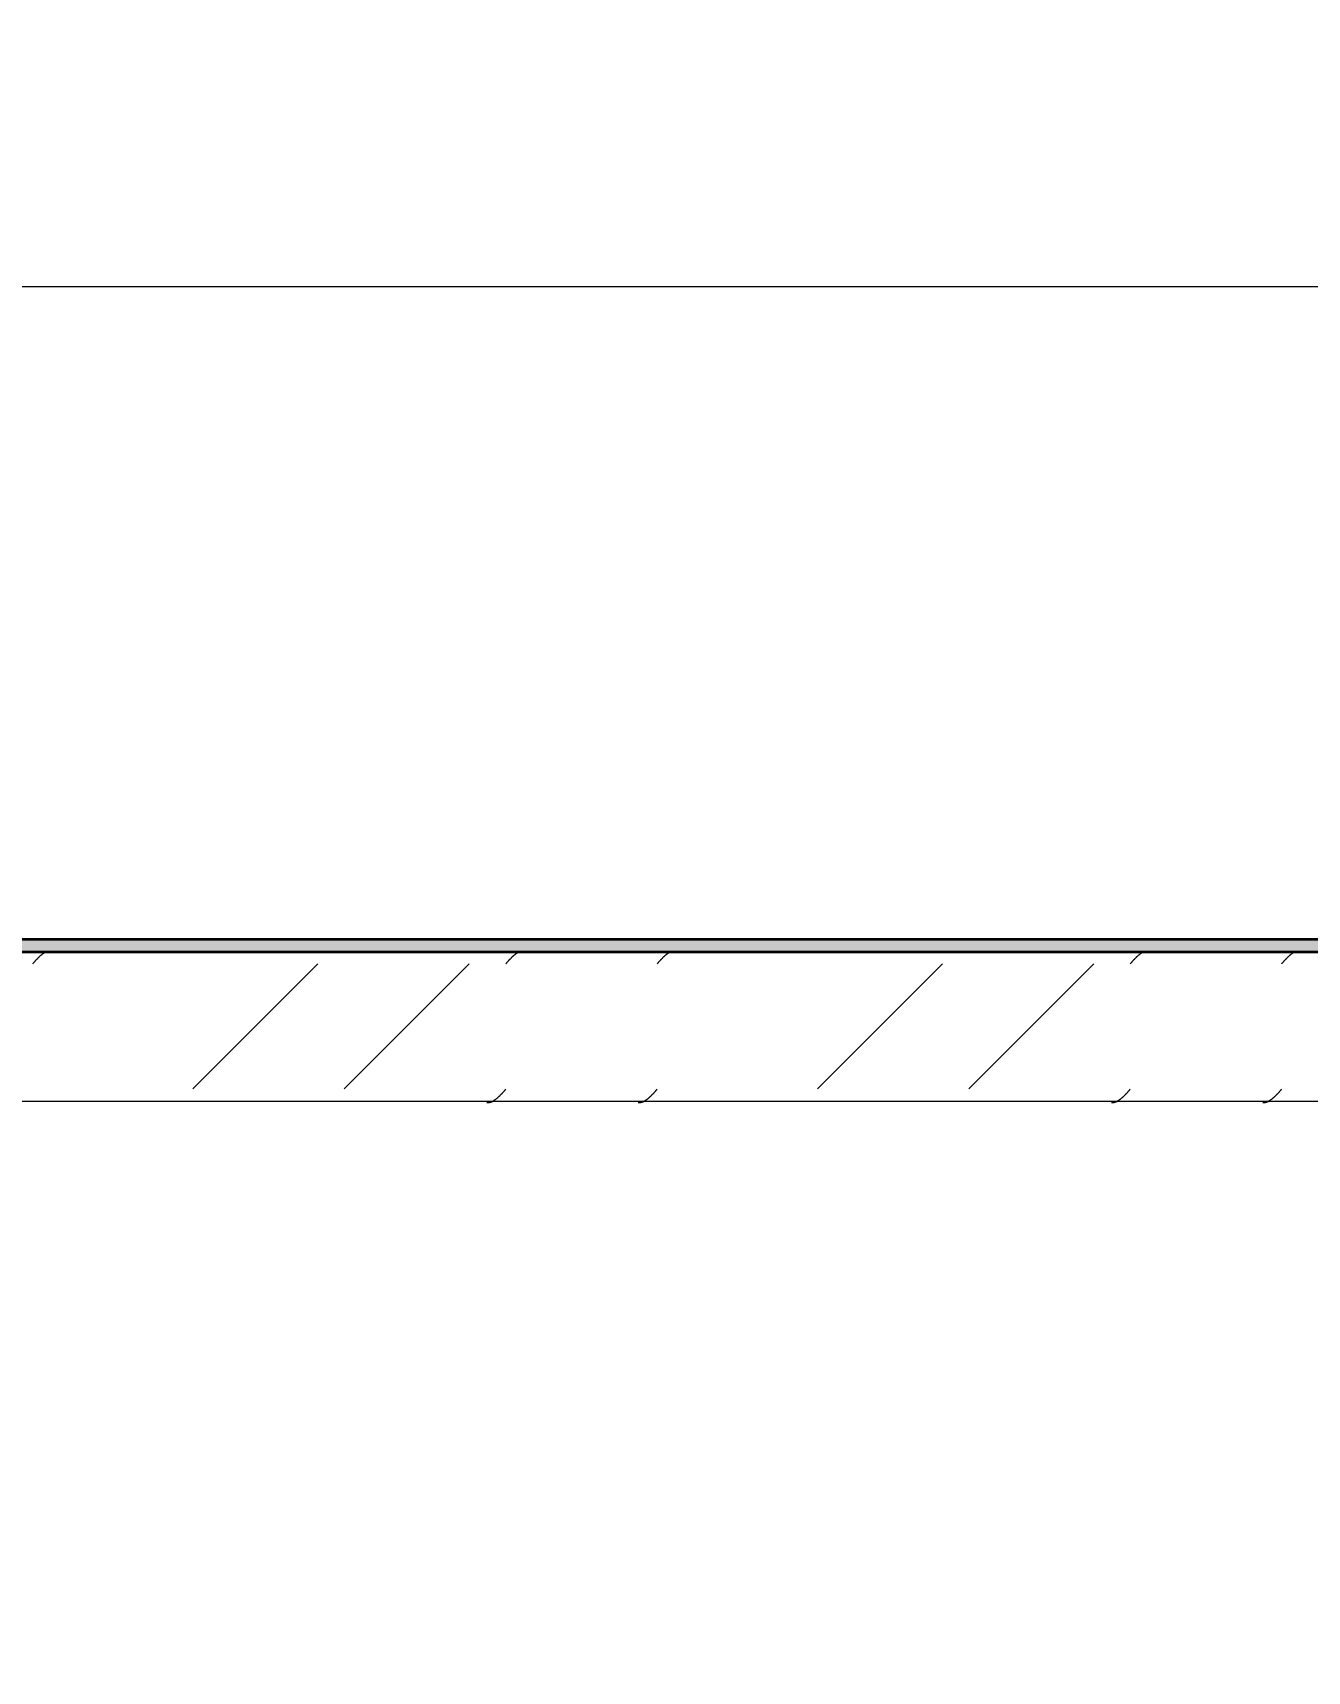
# Model space of a CAD drawing. Header units: centimetres. Extents: x -11896 to 2794, y -437 to 1921.
# Drawn here: x -2846.1 to -2743.4, y 329 to 460.8 of the extents above; entities that cross this region are included whole.
import ezdxf

# ---------------------------------------------------------------- set-up
doc = ezdxf.new("R2010")
doc.units = ezdxf.units.CM
for name, color, linetype, lineweight in [('A-ANNO-DIMS', 7, 'Continuous', 9), ('A-ANNO-DIMS-100', 7, 'Continuous', 9), ('A-FLOR', 7, 'Continuous', 9), ('S-BEAM', 7, 'Continuous', 9)]:
    doc.layers.add(name, color=color, linetype=linetype, lineweight=lineweight)
doc.styles.add('Century Gothic_1', font='GOTHIC.TTF', dxfattribs={"height": 15})
doc.dimstyles.new('FCA_N_Cotas_E100', dxfattribs={"dimscale": 30.48, "dimtxt": 15.662524, "dimasz": 0.492126, "dimexe": 0.656168, "dimexo": 0.656168, "dimgap": 0.032808, "dimtad": 1, "dimlfac": 0.01, "dimrnd": 0.01, "dimzin": 0, "dimdsep": 46, "dimtxsty": 'Century Gothic_1', "dimblk1": 'OBLIQUE', "dimblk2": 'OBLIQUE', "dimsah": 1, "dimcen": 0.09, "dimdle": 0.656168, "dimazin": 2, "dimtfac": 1, "dimtdec": 4, "dimtix": 1, "dimtmove": 0, "dimatfit": 3, "dimfxl": 1, "dimtvp": 1, "dimtolj": 1, "dimtzin": 0, "dimarcsym": 2})

# ---------------------------------------------------------------- blocks, each defined once
blk = doc.blocks.new('FP_80-Sección 2-2')
at = {"layer": 'S-BEAM', "color": 9, "true_color": 0xc0c0c0}
for p, q in [((-4296.28, 386.41), (-4296.25, 386.43)), ((-4296.25, 386.43), (-4296.23, 386.46)), ((-4296.23, 386.46), (-4296.21, 386.48)), ((-4296.21, 386.48), (-4296.18, 386.5)), ((-4296.18, 386.5), (-4296.16, 386.52)), ((-4296.16, 386.52), (-4296.14, 386.54)), ((-4296.14, 386.54), (-4296.11, 386.56)), ((-4296.11, 386.56), (-4296.09, 386.59)), ((-4296.09, 386.59), (-4296.07, 386.61)), ((-4296.07, 386.61), (-4296.04, 386.62)), ((-4296.04, 386.62), (-4296.02, 386.64)), ((-4296.02, 386.64), (-4296, 386.66)), ((-4296, 386.66), (-4295.97, 386.68)), ((-4295.97, 386.68), (-4295.95, 386.7)), ((-4295.95, 386.7), (-4295.93, 386.72)), ((-4295.93, 386.72), (-4295.9, 386.73)), ((-4295.9, 386.73), (-4295.88, 386.75)), ((-4295.88, 386.75), (-4295.86, 386.77)), ((-4295.86, 386.77), (-4295.83, 386.78)), ((-4295.83, 386.78), (-4295.81, 386.8)), ((-4295.81, 386.8), (-4295.79, 386.81)), ((-4295.79, 386.81), (-4295.76, 386.82)), ((-4295.76, 386.82), (-4295.74, 386.84)), ((-4295.74, 386.84), (-4295.72, 386.85)), ((-4295.72, 386.85), (-4295.69, 386.86)), ((-4258.18, 386.41), (-4258.15, 386.43)), ((-4258.15, 386.43), (-4258.13, 386.46)), ((-4258.13, 386.46), (-4258.11, 386.48)), ((-4258.11, 386.48), (-4258.08, 386.5)), ((-4258.08, 386.5), (-4258.06, 386.52)), ((-4258.06, 386.52), (-4258.04, 386.54)), ((-4258.04, 386.54), (-4258.01, 386.56)), ((-4258.01, 386.56), (-4257.99, 386.59)), ((-4257.99, 386.59), (-4257.97, 386.61)), ((-4257.97, 386.61), (-4257.94, 386.62)), ((-4257.94, 386.62), (-4257.92, 386.64)), ((-4257.92, 386.64), (-4257.9, 386.66)), ((-4257.9, 386.66), (-4257.87, 386.68)), ((-4257.87, 386.68), (-4257.85, 386.7)), ((-4257.85, 386.7), (-4257.83, 386.72)), ((-4257.83, 386.72), (-4257.8, 386.73)), ((-4257.8, 386.73), (-4257.78, 386.75)), ((-4257.78, 386.75), (-4257.76, 386.77)), ((-4257.76, 386.77), (-4257.73, 386.78)), ((-4257.73, 386.78), (-4257.71, 386.8)), ((-4257.71, 386.8), (-4257.69, 386.81)), ((-4257.69, 386.81), (-4257.66, 386.82)), ((-4257.66, 386.82), (-4257.64, 386.84)), ((-4257.64, 386.84), (-4257.62, 386.85)), ((-4257.62, 386.85), (-4257.59, 386.86)), ((-4245.99, 386.41), (-4245.96, 386.43)), ((-4245.96, 386.43), (-4245.94, 386.46)), ((-4245.94, 386.46), (-4245.92, 386.48)), ((-4245.92, 386.48), (-4245.89, 386.5)), ((-4245.89, 386.5), (-4245.87, 386.52)), ((-4245.87, 386.52), (-4245.85, 386.54)), ((-4245.85, 386.54), (-4245.82, 386.56)), ((-4245.82, 386.56), (-4245.8, 386.59)), ((-4245.8, 386.59), (-4245.78, 386.61)), ((-4245.78, 386.61), (-4245.75, 386.62)), ((-4245.75, 386.62), (-4245.73, 386.64)), ((-4245.73, 386.64), (-4245.71, 386.66)), ((-4245.71, 386.66), (-4245.68, 386.68)), ((-4245.68, 386.68), (-4245.66, 386.7)), ((-4245.66, 386.7), (-4245.64, 386.72)), ((-4245.64, 386.72), (-4245.61, 386.73)), ((-4245.61, 386.73), (-4245.59, 386.75)), ((-4245.59, 386.75), (-4245.57, 386.77)), ((-4245.57, 386.77), (-4245.55, 386.78)), ((-4245.55, 386.78), (-4245.52, 386.8)), ((-4245.52, 386.8), (-4245.5, 386.81)), ((-4245.5, 386.81), (-4245.48, 386.82)), ((-4245.48, 386.82), (-4245.45, 386.84)), ((-4245.45, 386.84), (-4245.43, 386.85)), ((-4245.43, 386.85), (-4245.41, 386.86)), ((-4207.89, 386.41), (-4207.86, 386.43)), ((-4207.86, 386.43), (-4207.84, 386.46)), ((-4207.84, 386.46), (-4207.82, 386.48)), ((-4207.82, 386.48), (-4207.79, 386.5)), ((-4207.79, 386.5), (-4207.77, 386.52)), ((-4207.77, 386.52), (-4207.75, 386.54)), ((-4207.75, 386.54), (-4207.72, 386.56)), ((-4207.72, 386.56), (-4207.7, 386.59)), ((-4207.7, 386.59), (-4207.68, 386.61)), ((-4207.68, 386.61), (-4207.65, 386.62)), ((-4207.65, 386.62), (-4207.63, 386.64)), ((-4207.63, 386.64), (-4207.61, 386.66)), ((-4207.61, 386.66), (-4207.58, 386.68)), ((-4207.58, 386.68), (-4207.56, 386.7)), ((-4207.56, 386.7), (-4207.54, 386.72)), ((-4207.54, 386.72), (-4207.51, 386.73)), ((-4207.51, 386.73), (-4207.49, 386.75)), ((-4207.49, 386.75), (-4207.47, 386.77)), ((-4207.47, 386.77), (-4207.45, 386.78)), ((-4207.45, 386.78), (-4207.42, 386.8)), ((-4207.42, 386.8), (-4207.4, 386.81)), ((-4207.4, 386.81), (-4207.38, 386.82)), ((-4207.38, 386.82), (-4207.35, 386.84)), ((-4207.35, 386.84), (-4207.33, 386.85)), ((-4207.33, 386.85), (-4207.31, 386.86)), ((-4195.7, 386.41), (-4195.67, 386.43)), ((-4195.67, 386.43), (-4195.65, 386.46)), ((-4195.65, 386.46), (-4195.63, 386.48)), ((-4195.63, 386.48), (-4195.6, 386.5)), ((-4195.6, 386.5), (-4195.58, 386.52)), ((-4195.58, 386.52), (-4195.56, 386.54)), ((-4195.56, 386.54), (-4195.53, 386.56)), ((-4195.53, 386.56), (-4195.51, 386.59)), ((-4195.51, 386.59), (-4195.49, 386.61)), ((-4195.49, 386.61), (-4195.47, 386.62)), ((-4195.47, 386.62), (-4195.44, 386.64)), ((-4195.44, 386.64), (-4195.42, 386.66)), ((-4195.42, 386.66), (-4195.4, 386.68)), ((-4195.4, 386.68), (-4195.37, 386.7)), ((-4195.37, 386.7), (-4195.35, 386.72)), ((-4195.35, 386.72), (-4195.33, 386.73)), ((-4195.33, 386.73), (-4195.3, 386.75)), ((-4195.3, 386.75), (-4195.28, 386.77)), ((-4195.28, 386.77), (-4195.26, 386.78)), ((-4195.26, 386.78), (-4195.23, 386.8)), ((-4195.23, 386.8), (-4195.21, 386.81)), ((-4195.21, 386.81), (-4195.19, 386.82)), ((-4195.19, 386.82), (-4195.16, 386.84)), ((-4195.16, 386.84), (-4195.14, 386.85)), ((-4195.14, 386.85), (-4195.12, 386.86)), ((-4296.74, 385.91), (-4296.72, 385.93)), ((-4296.72, 385.93), (-4296.7, 385.96)), ((-4296.7, 385.96), (-4296.67, 385.99)), ((-4296.67, 385.99), (-4296.65, 386.01)), ((-4296.65, 386.01), (-4296.63, 386.04)), ((-4296.63, 386.04), (-4296.6, 386.07)), ((-4296.6, 386.07), (-4296.58, 386.09)), ((-4296.58, 386.09), (-4296.56, 386.12)), ((-4296.56, 386.12), (-4296.53, 386.14)), ((-4296.53, 386.14), (-4296.51, 386.17)), ((-4296.51, 386.17), (-4296.49, 386.19)), ((-4296.49, 386.19), (-4296.46, 386.22)), ((-4296.46, 386.22), (-4296.44, 386.24)), ((-4296.44, 386.24), (-4296.42, 386.27)), ((-4296.42, 386.27), (-4296.39, 386.29)), ((-4296.39, 386.29), (-4296.37, 386.32)), ((-4296.37, 386.32), (-4296.35, 386.34)), ((-4296.35, 386.34), (-4296.32, 386.36)), ((-4296.32, 386.36), (-4296.3, 386.39)), ((-4296.3, 386.39), (-4296.28, 386.41)), ((-4258.64, 385.91), (-4258.62, 385.93)), ((-4258.62, 385.93), (-4258.6, 385.96)), ((-4258.6, 385.96), (-4258.57, 385.99)), ((-4258.57, 385.99), (-4258.55, 386.01)), ((-4258.55, 386.01), (-4258.53, 386.04)), ((-4258.53, 386.04), (-4258.5, 386.07)), ((-4258.5, 386.07), (-4258.48, 386.09)), ((-4258.48, 386.09), (-4258.46, 386.12)), ((-4258.46, 386.12), (-4258.43, 386.14)), ((-4258.43, 386.14), (-4258.41, 386.17)), ((-4258.41, 386.17), (-4258.39, 386.19)), ((-4258.39, 386.19), (-4258.36, 386.22)), ((-4258.36, 386.22), (-4258.34, 386.24)), ((-4258.34, 386.24), (-4258.32, 386.27)), ((-4258.32, 386.27), (-4258.29, 386.29)), ((-4258.29, 386.29), (-4258.27, 386.32)), ((-4258.27, 386.32), (-4258.25, 386.34)), ((-4258.25, 386.34), (-4258.22, 386.36)), ((-4258.22, 386.36), (-4258.2, 386.39)), ((-4258.2, 386.39), (-4258.18, 386.41)), ((-4246.45, 385.91), (-4246.43, 385.93)), ((-4246.43, 385.93), (-4246.41, 385.96)), ((-4246.41, 385.96), (-4246.38, 385.99)), ((-4246.38, 385.99), (-4246.36, 386.01)), ((-4246.36, 386.01), (-4246.34, 386.04)), ((-4246.34, 386.04), (-4246.31, 386.07)), ((-4246.31, 386.07), (-4246.29, 386.09)), ((-4246.29, 386.09), (-4246.27, 386.12)), ((-4246.27, 386.12), (-4246.24, 386.14)), ((-4246.24, 386.14), (-4246.22, 386.17)), ((-4246.22, 386.17), (-4246.2, 386.19)), ((-4246.2, 386.19), (-4246.17, 386.22)), ((-4246.17, 386.22), (-4246.15, 386.24)), ((-4246.15, 386.24), (-4246.13, 386.27)), ((-4246.13, 386.27), (-4246.1, 386.29)), ((-4246.1, 386.29), (-4246.08, 386.32)), ((-4246.08, 386.32), (-4246.06, 386.34)), ((-4246.06, 386.34), (-4246.03, 386.36)), ((-4246.03, 386.36), (-4246.01, 386.39)), ((-4246.01, 386.39), (-4245.99, 386.41)), ((-4208.35, 385.91), (-4208.33, 385.93)), ((-4208.33, 385.93), (-4208.31, 385.96)), ((-4208.31, 385.96), (-4208.28, 385.99)), ((-4208.28, 385.99), (-4208.26, 386.01)), ((-4208.26, 386.01), (-4208.24, 386.04)), ((-4208.24, 386.04), (-4208.21, 386.07)), ((-4208.21, 386.07), (-4208.19, 386.09)), ((-4208.19, 386.09), (-4208.17, 386.12)), ((-4208.17, 386.12), (-4208.14, 386.14)), ((-4208.14, 386.14), (-4208.12, 386.17)), ((-4208.12, 386.17), (-4208.1, 386.19)), ((-4208.1, 386.19), (-4208.07, 386.22)), ((-4208.07, 386.22), (-4208.05, 386.24)), ((-4208.05, 386.24), (-4208.03, 386.27)), ((-4208.03, 386.27), (-4208, 386.29)), ((-4208, 386.29), (-4207.98, 386.32)), ((-4207.98, 386.32), (-4207.96, 386.34)), ((-4207.96, 386.34), (-4207.93, 386.36)), ((-4207.93, 386.36), (-4207.91, 386.39)), ((-4207.91, 386.39), (-4207.89, 386.41)), ((-4196.16, 385.91), (-4196.14, 385.93)), ((-4196.14, 385.93), (-4196.12, 385.96)), ((-4196.12, 385.96), (-4196.09, 385.99)), ((-4196.09, 385.99), (-4196.07, 386.01)), ((-4196.07, 386.01), (-4196.05, 386.04)), ((-4196.05, 386.04), (-4196.02, 386.07)), ((-4196.02, 386.07), (-4196, 386.09)), ((-4196, 386.09), (-4195.98, 386.12)), ((-4195.98, 386.12), (-4195.95, 386.14)), ((-4195.95, 386.14), (-4195.93, 386.17)), ((-4195.93, 386.17), (-4195.91, 386.19)), ((-4195.91, 386.19), (-4195.88, 386.22)), ((-4195.88, 386.22), (-4195.86, 386.24)), ((-4195.86, 386.24), (-4195.84, 386.27)), ((-4195.84, 386.27), (-4195.81, 386.29)), ((-4195.81, 386.29), (-4195.79, 386.32)), ((-4195.79, 386.32), (-4195.77, 386.34)), ((-4195.77, 386.34), (-4195.74, 386.36)), ((-4195.74, 386.36), (-4195.72, 386.39)), ((-4195.72, 386.39), (-4195.7, 386.41))]:
    blk.add_line(p, q, dxfattribs=at)
blk = doc.blocks.new('FP_81-Sección 2-2')
at = {"layer": 'S-BEAM'}
blk.add_line((-4606.82, 374.86), (-4190.58, 374.86), dxfattribs=at)
at = {"layer": 'S-BEAM', "color": 9, "true_color": 0xc0c0c0}
for p, q in [((-4260.11, 374.74), (-4260.09, 374.74)), ((-4260.09, 374.74), (-4260.07, 374.75)), ((-4260.07, 374.75), (-4260.04, 374.75)), ((-4260.04, 374.75), (-4260.02, 374.75)), ((-4260.02, 374.75), (-4260, 374.75)), ((-4260, 374.75), (-4259.97, 374.76)), ((-4259.97, 374.76), (-4259.95, 374.76)), ((-4259.95, 374.76), (-4259.93, 374.77)), ((-4259.93, 374.77), (-4259.9, 374.77)), ((-4259.9, 374.77), (-4259.88, 374.78)), ((-4259.88, 374.78), (-4259.86, 374.79)), ((-4259.86, 374.79), (-4259.83, 374.8)), ((-4259.83, 374.8), (-4259.81, 374.8)), ((-4259.81, 374.8), (-4259.79, 374.81)), ((-4259.79, 374.81), (-4259.76, 374.82)), ((-4259.76, 374.82), (-4259.74, 374.83)), ((-4259.74, 374.83), (-4259.72, 374.84)), ((-4259.72, 374.84), (-4259.69, 374.86)), ((-4259.69, 374.86), (-4259.67, 374.87)), ((-4259.67, 374.87), (-4259.65, 374.88)), ((-4259.65, 374.88), (-4259.62, 374.89)), ((-4259.62, 374.89), (-4259.6, 374.91)), ((-4259.6, 374.91), (-4259.58, 374.92)), ((-4259.58, 374.92), (-4259.55, 374.94)), ((-4259.55, 374.94), (-4259.53, 374.95)), ((-4259.53, 374.95), (-4259.51, 374.97)), ((-4259.51, 374.97), (-4259.48, 374.98)), ((-4259.48, 374.98), (-4259.46, 375)), ((-4259.46, 375), (-4259.44, 375.02)), ((-4259.44, 375.02), (-4259.41, 375.04)), ((-4259.41, 375.04), (-4259.39, 375.05)), ((-4259.39, 375.05), (-4259.37, 375.07)), ((-4259.37, 375.07), (-4259.34, 375.09)), ((-4259.34, 375.09), (-4259.32, 375.11)), ((-4259.32, 375.11), (-4259.3, 375.13)), ((-4259.3, 375.13), (-4259.27, 375.15)), ((-4259.27, 375.15), (-4259.25, 375.17)), ((-4259.25, 375.17), (-4259.23, 375.19)), ((-4259.23, 375.19), (-4259.2, 375.22)), ((-4259.2, 375.22), (-4259.18, 375.24)), ((-4259.18, 375.24), (-4259.16, 375.26)), ((-4259.16, 375.26), (-4259.13, 375.28)), ((-4259.13, 375.28), (-4259.11, 375.31)), ((-4259.11, 375.31), (-4259.09, 375.33)), ((-4259.09, 375.33), (-4259.06, 375.35)), ((-4259.06, 375.35), (-4259.04, 375.38)), ((-4259.04, 375.38), (-4259.02, 375.4)), ((-4259.02, 375.4), (-4258.99, 375.43)), ((-4258.99, 375.43), (-4258.97, 375.45)), ((-4258.97, 375.45), (-4258.95, 375.47)), ((-4258.95, 375.47), (-4258.92, 375.5)), ((-4258.92, 375.5), (-4258.9, 375.52)), ((-4258.9, 375.52), (-4258.88, 375.55)), ((-4258.88, 375.55), (-4258.85, 375.58)), ((-4258.85, 375.58), (-4258.83, 375.6)), ((-4258.83, 375.6), (-4258.81, 375.63)), ((-4258.81, 375.63), (-4258.78, 375.65)), ((-4258.78, 375.65), (-4258.76, 375.68)), ((-4258.76, 375.68), (-4258.74, 375.7)), ((-4258.74, 375.7), (-4258.71, 375.73)), ((-4258.71, 375.73), (-4258.69, 375.76)), ((-4258.69, 375.76), (-4258.67, 375.78)), ((-4258.67, 375.78), (-4258.64, 375.81)), ((-4247.92, 374.74), (-4247.9, 374.74)), ((-4247.9, 374.74), (-4247.88, 374.75)), ((-4247.88, 374.75), (-4247.85, 374.75)), ((-4247.85, 374.75), (-4247.83, 374.75)), ((-4247.83, 374.75), (-4247.81, 374.75)), ((-4247.81, 374.75), (-4247.78, 374.76)), ((-4247.78, 374.76), (-4247.76, 374.76)), ((-4247.76, 374.76), (-4247.74, 374.77)), ((-4247.74, 374.77), (-4247.71, 374.77)), ((-4247.71, 374.77), (-4247.69, 374.78)), ((-4247.69, 374.78), (-4247.67, 374.79)), ((-4247.67, 374.79), (-4247.64, 374.8)), ((-4247.64, 374.8), (-4247.62, 374.8)), ((-4247.62, 374.8), (-4247.6, 374.81)), ((-4247.6, 374.81), (-4247.57, 374.82)), ((-4247.57, 374.82), (-4247.55, 374.83)), ((-4247.55, 374.83), (-4247.53, 374.84)), ((-4247.53, 374.84), (-4247.5, 374.86)), ((-4247.5, 374.86), (-4247.48, 374.87)), ((-4247.48, 374.87), (-4247.46, 374.88)), ((-4247.46, 374.88), (-4247.43, 374.89)), ((-4247.43, 374.89), (-4247.41, 374.91)), ((-4247.41, 374.91), (-4247.39, 374.92)), ((-4247.39, 374.92), (-4247.36, 374.94)), ((-4247.36, 374.94), (-4247.34, 374.95)), ((-4247.34, 374.95), (-4247.32, 374.97)), ((-4247.32, 374.97), (-4247.29, 374.98)), ((-4247.29, 374.98), (-4247.27, 375)), ((-4247.27, 375), (-4247.25, 375.02)), ((-4247.25, 375.02), (-4247.22, 375.04)), ((-4247.22, 375.04), (-4247.2, 375.05)), ((-4247.2, 375.05), (-4247.18, 375.07)), ((-4247.18, 375.07), (-4247.15, 375.09)), ((-4247.15, 375.09), (-4247.13, 375.11)), ((-4247.13, 375.11), (-4247.11, 375.13)), ((-4247.11, 375.13), (-4247.08, 375.15)), ((-4247.08, 375.15), (-4247.06, 375.17)), ((-4247.06, 375.17), (-4247.04, 375.19)), ((-4247.04, 375.19), (-4247.01, 375.22)), ((-4247.01, 375.22), (-4246.99, 375.24)), ((-4246.99, 375.24), (-4246.97, 375.26)), ((-4246.97, 375.26), (-4246.94, 375.28)), ((-4246.94, 375.28), (-4246.92, 375.31)), ((-4246.92, 375.31), (-4246.9, 375.33)), ((-4246.9, 375.33), (-4246.87, 375.35)), ((-4246.87, 375.35), (-4246.85, 375.38)), ((-4246.85, 375.38), (-4246.83, 375.4)), ((-4246.83, 375.4), (-4246.8, 375.43)), ((-4246.8, 375.43), (-4246.78, 375.45)), ((-4246.78, 375.45), (-4246.76, 375.47)), ((-4246.76, 375.47), (-4246.73, 375.5)), ((-4246.73, 375.5), (-4246.71, 375.52)), ((-4246.71, 375.52), (-4246.69, 375.55)), ((-4246.69, 375.55), (-4246.66, 375.58)), ((-4246.66, 375.58), (-4246.64, 375.6)), ((-4246.64, 375.6), (-4246.62, 375.63)), ((-4246.62, 375.63), (-4246.59, 375.65)), ((-4246.59, 375.65), (-4246.57, 375.68)), ((-4246.57, 375.68), (-4246.55, 375.7)), ((-4246.55, 375.7), (-4246.52, 375.73)), ((-4246.52, 375.73), (-4246.5, 375.76)), ((-4246.5, 375.76), (-4246.48, 375.78)), ((-4246.48, 375.78), (-4246.45, 375.81)), ((-4209.82, 374.74), (-4209.8, 374.74)), ((-4209.8, 374.74), (-4209.78, 374.75)), ((-4209.78, 374.75), (-4209.75, 374.75)), ((-4209.75, 374.75), (-4209.73, 374.75)), ((-4209.73, 374.75), (-4209.71, 374.75)), ((-4209.71, 374.75), (-4209.68, 374.76)), ((-4209.68, 374.76), (-4209.66, 374.76)), ((-4209.66, 374.76), (-4209.64, 374.77)), ((-4209.64, 374.77), (-4209.61, 374.77)), ((-4209.61, 374.77), (-4209.59, 374.78)), ((-4209.59, 374.78), (-4209.57, 374.79)), ((-4209.57, 374.79), (-4209.54, 374.8)), ((-4209.54, 374.8), (-4209.52, 374.8)), ((-4209.52, 374.8), (-4209.5, 374.81)), ((-4209.5, 374.81), (-4209.47, 374.82)), ((-4209.47, 374.82), (-4209.45, 374.83)), ((-4209.45, 374.83), (-4209.43, 374.84)), ((-4209.43, 374.84), (-4209.4, 374.86)), ((-4209.4, 374.86), (-4209.38, 374.87)), ((-4209.38, 374.87), (-4209.36, 374.88)), ((-4209.36, 374.88), (-4209.33, 374.89)), ((-4209.33, 374.89), (-4209.31, 374.91)), ((-4209.31, 374.91), (-4209.29, 374.92)), ((-4209.29, 374.92), (-4209.26, 374.94)), ((-4209.26, 374.94), (-4209.24, 374.95)), ((-4209.24, 374.95), (-4209.22, 374.97)), ((-4209.22, 374.97), (-4209.19, 374.98)), ((-4209.19, 374.98), (-4209.17, 375)), ((-4209.17, 375), (-4209.15, 375.02)), ((-4209.15, 375.02), (-4209.12, 375.04)), ((-4209.12, 375.04), (-4209.1, 375.05)), ((-4209.1, 375.05), (-4209.08, 375.07)), ((-4209.08, 375.07), (-4209.05, 375.09)), ((-4209.05, 375.09), (-4209.03, 375.11)), ((-4209.03, 375.11), (-4209.01, 375.13)), ((-4209.01, 375.13), (-4208.98, 375.15)), ((-4208.98, 375.15), (-4208.96, 375.17)), ((-4208.96, 375.17), (-4208.94, 375.19)), ((-4208.94, 375.19), (-4208.91, 375.22)), ((-4208.91, 375.22), (-4208.89, 375.24)), ((-4208.89, 375.24), (-4208.87, 375.26)), ((-4208.87, 375.26), (-4208.84, 375.28)), ((-4208.84, 375.28), (-4208.82, 375.31)), ((-4208.82, 375.31), (-4208.8, 375.33)), ((-4208.8, 375.33), (-4208.77, 375.35)), ((-4208.77, 375.35), (-4208.75, 375.38)), ((-4208.75, 375.38), (-4208.73, 375.4)), ((-4208.73, 375.4), (-4208.7, 375.43)), ((-4208.7, 375.43), (-4208.68, 375.45)), ((-4208.68, 375.45), (-4208.66, 375.47)), ((-4208.66, 375.47), (-4208.63, 375.5)), ((-4208.63, 375.5), (-4208.61, 375.52)), ((-4208.61, 375.52), (-4208.59, 375.55)), ((-4208.59, 375.55), (-4208.56, 375.58)), ((-4208.56, 375.58), (-4208.54, 375.6)), ((-4208.54, 375.6), (-4208.52, 375.63)), ((-4208.52, 375.63), (-4208.49, 375.65)), ((-4208.49, 375.65), (-4208.47, 375.68)), ((-4208.47, 375.68), (-4208.45, 375.7)), ((-4208.45, 375.7), (-4208.42, 375.73)), ((-4208.42, 375.73), (-4208.4, 375.76)), ((-4208.4, 375.76), (-4208.38, 375.78)), ((-4208.38, 375.78), (-4208.35, 375.81)), ((-4197.64, 374.74), (-4197.61, 374.74)), ((-4197.61, 374.74), (-4197.59, 374.75)), ((-4197.59, 374.75), (-4197.57, 374.75)), ((-4197.57, 374.75), (-4197.54, 374.75)), ((-4197.54, 374.75), (-4197.52, 374.75)), ((-4197.52, 374.75), (-4197.5, 374.76)), ((-4197.5, 374.76), (-4197.47, 374.76)), ((-4197.47, 374.76), (-4197.45, 374.77)), ((-4197.45, 374.77), (-4197.43, 374.77)), ((-4197.43, 374.77), (-4197.4, 374.78)), ((-4197.4, 374.78), (-4197.38, 374.79)), ((-4197.38, 374.79), (-4197.35, 374.8)), ((-4197.35, 374.8), (-4197.33, 374.8)), ((-4197.33, 374.8), (-4197.31, 374.81)), ((-4197.31, 374.81), (-4197.28, 374.82)), ((-4197.28, 374.82), (-4197.26, 374.83)), ((-4197.26, 374.83), (-4197.24, 374.84)), ((-4197.24, 374.84), (-4197.21, 374.86)), ((-4197.21, 374.86), (-4197.19, 374.87)), ((-4197.19, 374.87), (-4197.17, 374.88)), ((-4197.17, 374.88), (-4197.14, 374.89)), ((-4197.14, 374.89), (-4197.12, 374.91)), ((-4197.12, 374.91), (-4197.1, 374.92)), ((-4197.1, 374.92), (-4197.07, 374.94)), ((-4197.07, 374.94), (-4197.05, 374.95)), ((-4197.05, 374.95), (-4197.03, 374.97)), ((-4197.03, 374.97), (-4197, 374.98)), ((-4197, 374.98), (-4196.98, 375)), ((-4196.98, 375), (-4196.96, 375.02)), ((-4196.96, 375.02), (-4196.93, 375.04)), ((-4196.93, 375.04), (-4196.91, 375.05)), ((-4196.91, 375.05), (-4196.89, 375.07)), ((-4196.89, 375.07), (-4196.86, 375.09)), ((-4196.86, 375.09), (-4196.84, 375.11)), ((-4196.84, 375.11), (-4196.82, 375.13)), ((-4196.82, 375.13), (-4196.79, 375.15)), ((-4196.79, 375.15), (-4196.77, 375.17)), ((-4196.77, 375.17), (-4196.75, 375.19)), ((-4196.75, 375.19), (-4196.72, 375.22)), ((-4196.72, 375.22), (-4196.7, 375.24)), ((-4196.7, 375.24), (-4196.68, 375.26)), ((-4196.68, 375.26), (-4196.65, 375.28)), ((-4196.65, 375.28), (-4196.63, 375.31)), ((-4196.63, 375.31), (-4196.61, 375.33)), ((-4196.61, 375.33), (-4196.58, 375.35)), ((-4196.58, 375.35), (-4196.56, 375.38)), ((-4196.56, 375.38), (-4196.54, 375.4)), ((-4196.54, 375.4), (-4196.51, 375.43)), ((-4196.51, 375.43), (-4196.49, 375.45)), ((-4196.49, 375.45), (-4196.47, 375.47)), ((-4196.47, 375.47), (-4196.44, 375.5)), ((-4196.44, 375.5), (-4196.42, 375.52)), ((-4196.42, 375.52), (-4196.4, 375.55)), ((-4196.4, 375.55), (-4196.37, 375.58)), ((-4196.37, 375.58), (-4196.35, 375.6)), ((-4196.35, 375.6), (-4196.33, 375.63)), ((-4196.33, 375.63), (-4196.3, 375.65)), ((-4196.3, 375.65), (-4196.28, 375.68)), ((-4196.28, 375.68), (-4196.26, 375.7)), ((-4196.26, 375.7), (-4196.23, 375.73)), ((-4196.23, 375.73), (-4196.21, 375.76)), ((-4196.21, 375.76), (-4196.19, 375.78)), ((-4196.19, 375.78), (-4196.16, 375.81))]:
    blk.add_line(p, q, dxfattribs=at)
blk = doc.blocks.new('HSS Rectangular - 50 x 120-1656423-Sección 2-2')
at = {"layer": 'S-BEAM', "true_color": 0xc0c0c0}
h = blk.add_hatch(dxfattribs=at)
h.set_pattern_fill('FP_42', color=9, style=0, pattern_type=2)
h.set_pattern_definition([(45, (-5061.787, 712), (-25.1446, 25.1448), []), (45, (-5061.787, 750.1), (-25.1446, 25.1448), [])])
h.paths.add_polyline_path([(-4410.63, 375.81), (-4189.37, 375.86), (-4189.37, 385.91), (-4609.23, 385.91), (-4609.23, 375.81), (-4420.77, 375.81)])
at = {"layer": 'S-BEAM'}
for name in ['FP_80-Sección 2-2', 'FP_81-Sección 2-2']:
    blk.add_blockref(name, (0, 0), dxfattribs=at)
blk = doc.blocks.new('FP_85-Sección 2-2')
at = {"layer": 'S-BEAM', "color": 9, "true_color": 0xc0c0c0}
for p, q in [((-4260.07, 374.74), (-4260.05, 374.74)), ((-4260.05, 374.74), (-4260.02, 374.75)), ((-4260.02, 374.75), (-4260, 374.75)), ((-4260, 374.75), (-4259.98, 374.75)), ((-4259.98, 374.75), (-4259.95, 374.75)), ((-4259.95, 374.75), (-4259.93, 374.76)), ((-4259.93, 374.76), (-4259.91, 374.76)), ((-4259.91, 374.76), (-4259.88, 374.77)), ((-4259.88, 374.77), (-4259.86, 374.77)), ((-4259.86, 374.77), (-4259.84, 374.78)), ((-4259.84, 374.78), (-4259.81, 374.79)), ((-4259.81, 374.79), (-4259.79, 374.8)), ((-4259.79, 374.8), (-4259.77, 374.8)), ((-4259.77, 374.8), (-4259.74, 374.81)), ((-4259.74, 374.81), (-4259.72, 374.82)), ((-4259.72, 374.82), (-4259.7, 374.83)), ((-4259.7, 374.83), (-4259.67, 374.84)), ((-4259.67, 374.84), (-4259.65, 374.86)), ((-4247.88, 374.74), (-4247.86, 374.74)), ((-4247.86, 374.74), (-4247.83, 374.75)), ((-4247.83, 374.75), (-4247.81, 374.75)), ((-4247.81, 374.75), (-4247.79, 374.75)), ((-4247.79, 374.75), (-4247.76, 374.75)), ((-4247.76, 374.75), (-4247.74, 374.76)), ((-4247.74, 374.76), (-4247.72, 374.76)), ((-4247.72, 374.76), (-4247.69, 374.77)), ((-4247.69, 374.77), (-4247.67, 374.77)), ((-4247.67, 374.77), (-4247.65, 374.78)), ((-4247.65, 374.78), (-4247.62, 374.79)), ((-4247.62, 374.79), (-4247.6, 374.8)), ((-4247.6, 374.8), (-4247.58, 374.8)), ((-4247.58, 374.8), (-4247.55, 374.81)), ((-4247.55, 374.81), (-4247.53, 374.82)), ((-4247.53, 374.82), (-4247.51, 374.83)), ((-4247.51, 374.83), (-4247.48, 374.84)), ((-4247.48, 374.84), (-4247.46, 374.86)), ((-4209.78, 374.74), (-4209.76, 374.74)), ((-4209.76, 374.74), (-4209.73, 374.75)), ((-4209.73, 374.75), (-4209.71, 374.75)), ((-4209.71, 374.75), (-4209.69, 374.75)), ((-4209.69, 374.75), (-4209.66, 374.75)), ((-4209.66, 374.75), (-4209.64, 374.76)), ((-4209.64, 374.76), (-4209.62, 374.76)), ((-4209.62, 374.76), (-4209.59, 374.77)), ((-4209.59, 374.77), (-4209.57, 374.77)), ((-4209.57, 374.77), (-4209.55, 374.78)), ((-4209.55, 374.78), (-4209.52, 374.79)), ((-4209.52, 374.79), (-4209.5, 374.8)), ((-4209.5, 374.8), (-4209.48, 374.8)), ((-4209.48, 374.8), (-4209.45, 374.81)), ((-4209.45, 374.81), (-4209.43, 374.82)), ((-4209.43, 374.82), (-4209.41, 374.83)), ((-4209.41, 374.83), (-4209.38, 374.84)), ((-4209.38, 374.84), (-4209.36, 374.86)), ((-4197.59, 374.74), (-4197.57, 374.74)), ((-4197.57, 374.74), (-4197.54, 374.75)), ((-4197.54, 374.75), (-4197.52, 374.75)), ((-4197.52, 374.75), (-4197.5, 374.75)), ((-4197.5, 374.75), (-4197.47, 374.75)), ((-4197.47, 374.75), (-4197.45, 374.76)), ((-4197.45, 374.76), (-4197.43, 374.76)), ((-4197.43, 374.76), (-4197.4, 374.77)), ((-4197.4, 374.77), (-4197.38, 374.77)), ((-4197.38, 374.77), (-4197.36, 374.78)), ((-4197.36, 374.78), (-4197.33, 374.79)), ((-4197.33, 374.79), (-4197.31, 374.8)), ((-4197.31, 374.8), (-4197.29, 374.8)), ((-4197.29, 374.8), (-4197.26, 374.81)), ((-4197.26, 374.81), (-4197.24, 374.82)), ((-4197.24, 374.82), (-4197.22, 374.83)), ((-4197.22, 374.83), (-4197.19, 374.84)), ((-4197.19, 374.84), (-4197.17, 374.86))]:
    blk.add_line(p, q, dxfattribs=at)
blk = doc.blocks.new('HSS Rectangular - 50 x 120-1656515-Sección 2-2')
at = {"layer": 'S-BEAM'}
blk.add_blockref('FP_85-Sección 2-2', (0, 0), dxfattribs=at)
blk = doc.blocks.new('FP_88-Sección 2-2')
at = {"layer": 'S-BEAM', "color": 9, "true_color": 0xc0c0c0}
for p, q in [((-4260.17, 374.74), (-4260.15, 374.74)), ((-4260.15, 374.74), (-4260.13, 374.75)), ((-4260.13, 374.75), (-4260.1, 374.75)), ((-4260.1, 374.75), (-4260.08, 374.75)), ((-4260.08, 374.75), (-4260.06, 374.75)), ((-4260.06, 374.75), (-4260.03, 374.76)), ((-4260.03, 374.76), (-4260.01, 374.76)), ((-4260.01, 374.76), (-4259.99, 374.77)), ((-4259.99, 374.77), (-4259.96, 374.77)), ((-4259.96, 374.77), (-4259.94, 374.78)), ((-4259.94, 374.78), (-4259.92, 374.79)), ((-4259.92, 374.79), (-4259.89, 374.8)), ((-4259.89, 374.8), (-4259.87, 374.8)), ((-4259.87, 374.8), (-4259.85, 374.81)), ((-4259.85, 374.81), (-4259.82, 374.82)), ((-4259.82, 374.82), (-4259.8, 374.83)), ((-4259.8, 374.83), (-4259.78, 374.84)), ((-4259.78, 374.84), (-4259.75, 374.86)), ((-4247.98, 374.74), (-4247.96, 374.74)), ((-4247.96, 374.74), (-4247.94, 374.75)), ((-4247.94, 374.75), (-4247.91, 374.75)), ((-4247.91, 374.75), (-4247.89, 374.75)), ((-4247.89, 374.75), (-4247.87, 374.75)), ((-4247.87, 374.75), (-4247.84, 374.76)), ((-4247.84, 374.76), (-4247.82, 374.76)), ((-4247.82, 374.76), (-4247.8, 374.77)), ((-4247.8, 374.77), (-4247.77, 374.77)), ((-4247.77, 374.77), (-4247.75, 374.78)), ((-4247.75, 374.78), (-4247.73, 374.79)), ((-4247.73, 374.79), (-4247.7, 374.8)), ((-4247.7, 374.8), (-4247.68, 374.8)), ((-4247.68, 374.8), (-4247.66, 374.81)), ((-4247.66, 374.81), (-4247.63, 374.82)), ((-4247.63, 374.82), (-4247.61, 374.83)), ((-4247.61, 374.83), (-4247.59, 374.84)), ((-4247.59, 374.84), (-4247.56, 374.86)), ((-4209.88, 374.74), (-4209.86, 374.74)), ((-4209.86, 374.74), (-4209.84, 374.75)), ((-4209.84, 374.75), (-4209.81, 374.75)), ((-4209.81, 374.75), (-4209.79, 374.75)), ((-4209.79, 374.75), (-4209.77, 374.75)), ((-4209.77, 374.75), (-4209.74, 374.76)), ((-4209.74, 374.76), (-4209.72, 374.76)), ((-4209.72, 374.76), (-4209.7, 374.77)), ((-4209.7, 374.77), (-4209.67, 374.77)), ((-4209.67, 374.77), (-4209.65, 374.78)), ((-4209.65, 374.78), (-4209.63, 374.79)), ((-4209.63, 374.79), (-4209.6, 374.8)), ((-4209.6, 374.8), (-4209.58, 374.8)), ((-4209.58, 374.8), (-4209.56, 374.81)), ((-4209.56, 374.81), (-4209.53, 374.82)), ((-4209.53, 374.82), (-4209.51, 374.83)), ((-4209.51, 374.83), (-4209.49, 374.84)), ((-4209.49, 374.84), (-4209.46, 374.86)), ((-4197.69, 374.74), (-4197.67, 374.74)), ((-4197.67, 374.74), (-4197.65, 374.75)), ((-4197.65, 374.75), (-4197.62, 374.75)), ((-4197.62, 374.75), (-4197.6, 374.75)), ((-4197.6, 374.75), (-4197.58, 374.75)), ((-4197.58, 374.75), (-4197.55, 374.76)), ((-4197.55, 374.76), (-4197.53, 374.76)), ((-4197.53, 374.76), (-4197.51, 374.77)), ((-4197.51, 374.77), (-4197.48, 374.77)), ((-4197.48, 374.77), (-4197.46, 374.78)), ((-4197.46, 374.78), (-4197.44, 374.79)), ((-4197.44, 374.79), (-4197.41, 374.8)), ((-4197.41, 374.8), (-4197.39, 374.8)), ((-4197.39, 374.8), (-4197.37, 374.81)), ((-4197.37, 374.81), (-4197.34, 374.82)), ((-4197.34, 374.82), (-4197.32, 374.83)), ((-4197.32, 374.83), (-4197.3, 374.84)), ((-4197.3, 374.84), (-4197.27, 374.86))]:
    blk.add_line(p, q, dxfattribs=at)
blk = doc.blocks.new('HSS Rectangular - 50 x 120-1656589-Sección 2-2')
at = {"layer": 'S-BEAM'}
blk.add_blockref('FP_88-Sección 2-2', (0, 0), dxfattribs=at)
blk = doc.blocks.new('DIMBLOCK31-Sección 2-2')
at = {"layer": 'A-ANNO-DIMS-100', "lineweight": 35}
for p, q in [((-2430.67, 386.86), (-2438.17, 394.36)), ((-2430.67, 386.86), (-2423.17, 379.36)), ((-2430.67, 94), (-2438.17, 101.5)), ((-2430.67, 94), (-2423.17, 86.5))]:
    blk.add_line(p, q, dxfattribs=at)
at = {"layer": 'A-ANNO-DIMS-100'}
for p, q in [((-2430.67, 386.86), (-2450.67, 386.86)), ((-2430.67, 386.86), (-2430.67, 74)), ((-2430.67, 386.86), (-2258.88, 386.86)), ((-2430.67, 94), (-3209.08, 94)), ((-2430.67, 94), (-2410.67, 94))]:
    blk.add_line(p, q, dxfattribs=at)
at = {"layer": 'A-ANNO-DIMS-100', "color": 0, "insert": (-2450.89, 220.04), "char_height": 15, "width": 48.9267, "attachment_point": 1, "rotation": 90, "line_spacing_factor": 0.984502, "style": 'Century Gothic_1'}
blk.add_mtext('2.93', dxfattribs=at)
blk = doc.blocks.new('_Oblique')
at = {"color": 0, "linetype": 'ByBlock', "lineweight": -2}
blk.add_line((-0.5, -0.5), (0.5, 0.5), dxfattribs=at)
blk = doc.blocks.new('DIMBLOCK36-Sección 2-2')
at = {"layer": 'A-ANNO-DIMS-100'}
for p, q in [((-3161.09, 440.39), (-3161.09, 460.39)), ((-2734.93, 440.39), (-2734.93, 460.39)), ((-2734.93, 440.39), (-3161.09, 440.39)), ((-3161.09, 440.39), (-3161.09, 395.86)), ((-2734.93, 440.39), (-2734.93, 395.86))]:
    blk.add_line(p, q, dxfattribs=at)
at = {"layer": 'A-ANNO-DIMS-100', "lineweight": 35}
for p, q in [((-3161.09, 440.39), (-3153.59, 447.89)), ((-2734.93, 440.39), (-2727.43, 447.89)), ((-3161.09, 440.39), (-3168.59, 432.89)), ((-2734.93, 440.39), (-2742.43, 432.89))]:
    blk.add_line(p, q, dxfattribs=at)
at = {"layer": 'A-ANNO-DIMS-100', "color": 0, "insert": (-2968.4, 460.62), "char_height": 15, "width": 48.9267, "attachment_point": 1, "line_spacing_factor": 0.984502, "style": 'Century Gothic_1'}
blk.add_mtext('4.26', dxfattribs=at)

msp = doc.modelspace()

# ---------------------------------------------------------------- hatches: boundary and pattern name
at = {"layer": 'A-FLOR', "true_color": 0x9a9a9a}
msp.add_hatch(color=253, dxfattribs=at).paths.add_polyline_path([(-2269.9, 386.859), (-2238.875, 386.859), (-2238.875, 387.859), (-3524.545, 387.859), (-3524.545, 386.859), (-2290.196, 386.859)])

# ---------------------------------------------------------------- linework, layer by layer
at = {"layer": 'A-FLOR', "lineweight": 35}
for p, q in [((-2238.875, 387.859), (-3524.545, 387.859)), ((-3524.545, 386.859), (-2238.875, 386.859))]:
    msp.add_line(p, q, dxfattribs=at)

# ---------------------------------------------------------------- block references
at = {"layer": 'S-BEAM'}
for name in ['HSS Rectangular - 50 x 120-1656423-Sección 2-2', 'HSS Rectangular - 50 x 120-1656515-Sección 2-2', 'HSS Rectangular - 50 x 120-1656589-Sección 2-2']:
    msp.add_blockref(name, (1450.659, 0), dxfattribs=at)

# ---------------------------------------------------------------- dimensions: what is measured, and where the dimension line sits
at = {"layer": 'A-ANNO-DIMS'}
dim = msp.add_linear_dim(base=(-3161.095, 440.395), p1=(-2734.929, 375.859), p2=(-3161.095, 375.859), dimstyle='FCA_N_Cotas_E100', override={"dimpost": '<>', "dimfxl": 426.165227}, dxfattribs=at)
dim.commit()
dim.dimension.update_dxf_attribs({"geometry": 'DIMBLOCK36-Sección 2-2', "text_midpoint": (-2948.012, 449.272)})
dim = msp.add_linear_dim(base=(-2430.668, 94), p1=(-2238.875, 386.859), p2=(-3229.083, 94), angle=90, dimstyle='FCA_N_Cotas_E100', override={"dimpost": '<>', "dimfxl": 1032.606836}, dxfattribs=at)
dim.commit()
dim.dimension.update_dxf_attribs({"geometry": 'DIMBLOCK31-Sección 2-2', "text_midpoint": (-2439.545, 240.429)})

doc.saveas('drawing.dxf')
